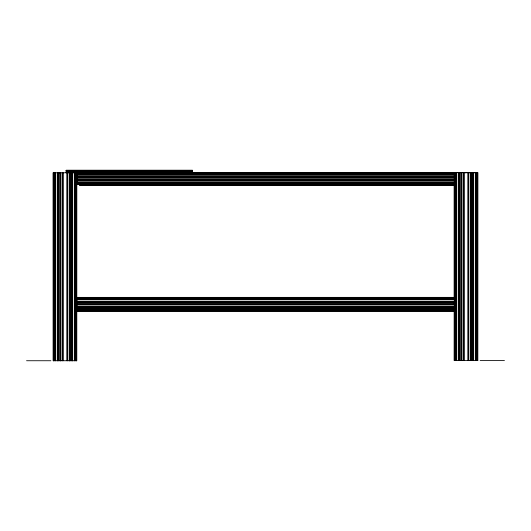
<?xml version="1.0" encoding="UTF-8"?>
<svg xmlns="http://www.w3.org/2000/svg" width="531" height="531" viewBox="0 0 531 531"><rect width="100%" height="100%" fill="white"/><g stroke="black" fill="none" stroke-linecap="round" stroke-linejoin="round"><path stroke-width="0.8" d="M197.904 183.885L197.446 184.357L195.235 184.436M263.701 308.876L263.243 309.347L260.064 309.427L259.115 308.703M332.379 184.111L331.921 184.582L328.735 184.662L327.793 183.932M270.77 308.703L269.828 309.427L266.642 309.347L266.19 308.876M339.448 183.932L338.506 184.662L335.32 184.582L334.862 184.111M204.873 183.945L204.03 184.436M203.061 172.701L200.851 172.781M475.371 172.708L473.167 172.781M338.572 183.938L338.068 184.104M193.888 172.781L194.26 172.701M466.205 172.781L466.576 172.708M66.189 170.345L192.507 170.345M66.189 170.491L192.507 170.511M66.189 170.557L192.507 170.557M66.189 170.869L192.507 170.869M66.189 171.247L192.507 171.247M66.189 172.217L192.507 172.217M66.189 172.442L192.507 172.442M477.781 172.661L66.189 172.688L66.189 170.265L192.507 170.265L192.507 172.688M53.219 172.787L454.304 172.734M76.882 172.947L454.304 172.947M76.882 173.146L454.304 173.146M76.882 173.385L454.304 173.385M76.882 173.637L454.304 173.637M76.882 174.606L454.304 174.606M76.882 174.845L454.304 174.845M76.882 175.084L454.304 175.084M76.882 176.823L454.304 176.823M76.882 177.128L454.304 177.142M76.882 177.274L454.304 177.274M76.882 177.381L454.304 177.381M76.882 177.659L454.304 177.659M76.882 177.945L454.304 177.945M76.882 179.113L454.304 179.113M76.882 179.398L454.304 179.398M76.882 179.677L454.304 179.677M76.882 179.783L454.304 179.783M76.882 179.909L454.304 179.909M76.882 179.923L454.304 179.929M76.882 180.235L454.304 180.148M76.882 180.268L454.304 180.268M76.882 181.974L454.304 181.974M76.882 182.213L454.304 182.213M76.882 182.438L454.304 182.438M76.882 183.414L454.304 183.414M76.882 183.786L454.304 183.786M76.676 184.078L455.16 184.118L76.882 184.171M76.676 184.277L455.16 184.33L76.676 184.436M76.676 184.536L191.439 184.549M76.676 184.562L191.439 184.569L191.439 184.018M79.477 184.748L454.417 184.748L79.477 184.815M79.477 184.961L454.417 184.961M454.417 185.04L79.477 185.02L79.477 184.436M454.304 297.367L76.882 297.387L76.882 309.102M76.882 297.499L454.304 297.4M76.882 297.592L454.304 297.612M76.882 297.652L454.304 297.652M76.882 297.858L454.304 297.858M76.882 298.097L454.304 298.097M76.882 298.349L454.304 298.349M76.882 299.318L454.304 299.318M76.882 299.55L454.304 299.55M76.882 299.796L454.304 299.796M76.882 301.535L454.304 301.535M76.882 301.854L454.304 301.854M76.882 301.986L454.304 301.986M76.882 302.093L454.304 302.093M76.882 302.365L454.304 302.365M76.882 302.65L454.304 302.65M76.882 303.825L454.304 303.825M76.882 304.11L454.304 304.11M76.882 304.382L454.304 304.382M76.882 304.489L454.304 304.489M76.882 304.621L454.304 304.621M76.882 304.94L454.304 304.94M76.882 306.679L454.304 306.679M76.882 306.925L454.304 306.925M76.882 307.15L454.304 307.15M76.882 308.119L454.304 308.119M76.882 308.498L454.304 308.498M76.663 308.876L454.304 308.876M76.663 309.102L454.304 309.022M76.663 310.071L454.085 310.071M76.663 310.443L454.085 310.443M76.663 310.761L454.085 310.761M76.663 310.974L454.085 310.974M76.663 311.047L454.085 311.047L454.085 308.876M477.781 360.602L454.224 360.602L454.257 308.438M480.137 360.602L504.45 360.602M26.55 360.735L50.863 360.735M469.756 172.781L467.545 172.708M197.439 172.781L195.235 172.701M194.266 184.436L193.417 183.945M329.174 184.104L328.669 183.938M476.34 172.708L476.719 172.781M204.03 172.701L204.402 172.781M203.048 184.436L200.844 184.357L200.393 183.885M477.767 360.602L477.747 172.661L477.668 360.602M477.495 172.661L477.495 360.602M477.289 172.661L477.289 360.602M477.05 172.661L477.05 360.602M476.798 172.661L476.798 360.602M475.829 172.661L475.829 360.602M475.597 172.661L475.597 360.602M475.358 172.661L475.358 360.602M473.632 172.661L473.632 360.602M473.3 172.661L473.313 360.602M473.167 172.661L473.167 360.602M472.895 172.661L472.895 360.602M472.61 172.661L472.61 360.602M471.216 172.661L471.216 360.602M470.931 172.661L470.931 360.602M470.658 172.661L470.658 360.602M470.526 172.661L470.512 360.602M470.406 172.661L470.406 360.602M470.194 172.661L470.194 360.602M468.468 172.661L468.468 360.602M468.229 172.661L468.229 360.602M468.003 172.661L468.003 360.602M465.7 172.967L465.7 172.416L339.375 172.416L339.375 172.967M464.087 172.661L464.087 360.602M463.862 172.661L463.862 360.602M463.616 172.661L463.616 360.602M461.897 172.661L461.897 360.602M461.685 172.661L461.685 360.602M461.565 172.661L461.578 360.602M461.426 172.661L461.426 360.602M461.16 172.661L461.16 360.602M460.875 172.661L460.875 360.602M459.481 172.661L459.481 360.602M459.196 172.661L459.196 360.602M458.917 172.661L458.923 360.602M458.777 172.661L458.784 360.602M458.665 172.661L458.665 360.602M458.452 172.661L458.452 360.602M456.733 172.661L456.733 360.602M456.487 172.661L456.487 360.602M456.262 172.661L456.262 360.602M455.293 172.661L455.293 360.602M455.034 172.661L455.034 360.602M454.801 172.661L454.801 360.602M454.722 184.25L454.722 297.679M454.722 308.438L454.722 360.602M454.596 172.661L454.543 360.602L454.436 172.661M454.304 172.661L454.304 360.602M454.224 184.25L454.224 297.679M76.882 172.661L76.882 184.39M76.776 172.787L76.743 360.735L53.219 360.735L53.233 172.787L53.292 360.735M76.643 172.787L76.643 360.735M76.484 172.787L76.484 360.735M76.278 172.787L76.278 360.735M76.046 172.787L76.046 360.735M75.787 172.787L75.787 360.735M74.818 172.787L74.818 360.735M74.592 172.787L74.592 360.735M74.347 172.787L74.347 360.735M72.628 172.787L72.628 360.735M72.415 172.787L72.415 360.735M72.302 172.787L72.296 360.735M72.163 172.787L72.156 360.735M71.884 172.787L71.884 360.735M71.599 172.787L71.599 360.735M70.205 172.787L70.205 360.735M69.919 172.787L69.919 360.735M69.654 172.787L69.654 360.735M69.515 172.787L69.501 360.735M69.395 172.787L69.395 360.735M69.183 172.787L69.183 360.735M67.464 172.787L67.464 360.735M67.218 172.787L67.218 360.735M66.992 172.787L66.992 360.735M63.076 172.787L63.076 360.735M62.85 172.787L62.85 360.735M62.612 172.787L62.612 360.735M60.886 172.787L60.886 360.735M60.673 172.787L60.673 360.735M60.554 172.787L60.567 360.735M60.421 172.787L60.421 360.735M60.149 172.787L60.149 360.735M59.864 172.787L59.864 360.735M58.47 172.787L58.47 360.735M58.184 172.787L58.184 360.735M57.912 172.787L57.912 360.735M57.779 172.787L57.766 360.735M57.653 172.787L57.653 360.735M57.448 172.787L57.448 360.735M55.722 172.787L55.722 360.735M55.476 172.787L55.476 360.735M55.251 172.787L55.251 360.735M54.281 172.787L54.281 360.735M54.029 172.787L54.029 360.735M53.79 172.787L53.79 360.735M53.585 172.787L53.585 360.735M53.425 172.787L53.425 360.735"/></g></svg>
